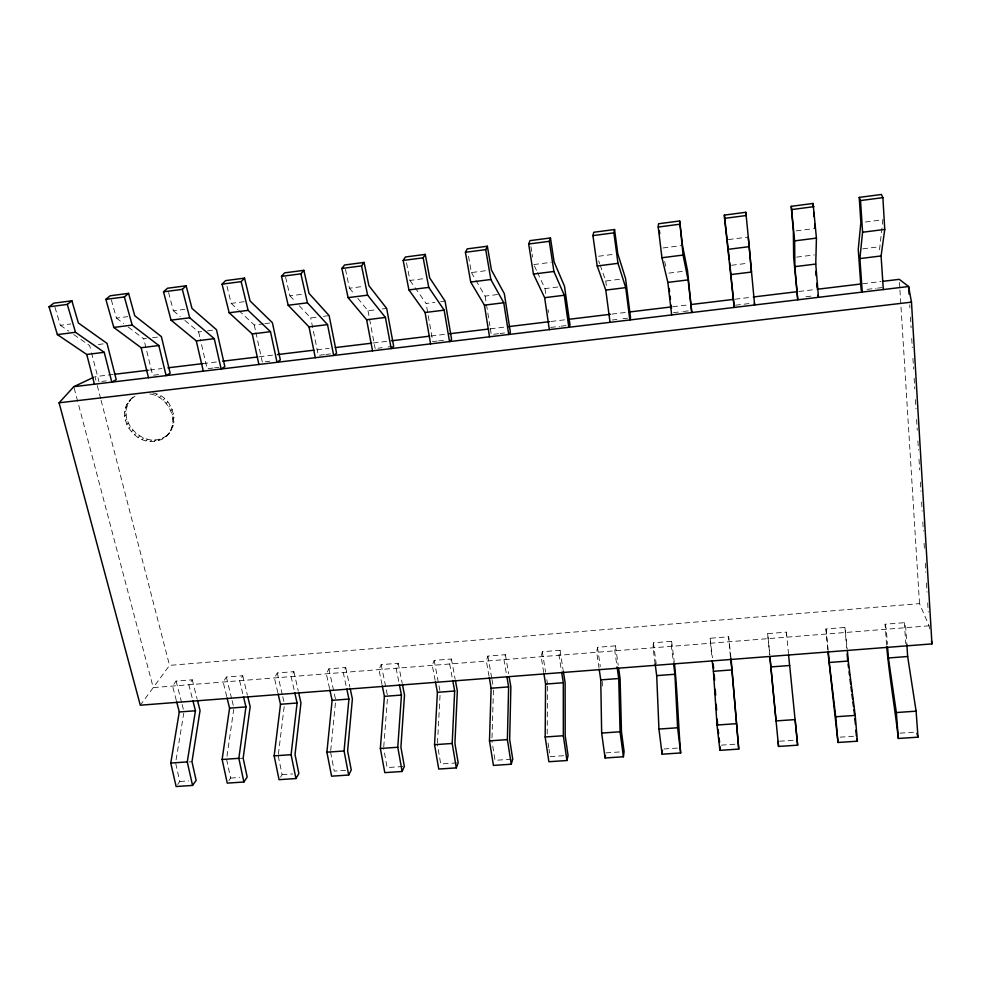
<?xml version="1.0" encoding="UTF-8"?>
<svg xmlns="http://www.w3.org/2000/svg" width="981" height="981" viewBox="0 0 981 981"><rect width="100%" height="100%" fill="white"/><g stroke="black" fill="none" stroke-linecap="round" stroke-linejoin="round"><path stroke-width="0.74" stroke-dasharray="4.91 3.68" d="M730.98 657.932L728.613 636.779L710.134 638.263L711.863 658.018M547.202 733.972L547.508 685.609M152.705 392.94C178.334 396.471 182.159 438.335 154.495 441.217C131.748 444.908 112.962 411.603 133.355 397.035L129.014 401.106M166.893 435.368C146.083 452.02 113.98 420.947 130.608 399.807M165.409 436.753C181.963 422.97 168.07 394.914 148.327 393.81M492.008 737.835L493.455 689.717M437.477 743.144L440.126 693.763M655.149 663.916L653.027 647.803L653.42 642.8L671.642 641.341L671.372 646.344L673.432 662.494M383.743 746.897L387.495 697.761M330.72 750.551L335.563 701.746M278.396 754.205L284.306 705.646M599.048 668.269L596.706 652.291L597.49 647.288L615.467 645.854L614.793 650.844L616.865 665.412M879.503 249.799L882.9 219.769L863.807 222.209M226.991 756.29L233.699 709.484M176.077 759.858L183.754 713.273M543.707 672.561L541.144 656.706L542.309 651.715L560.041 650.293L558.998 655.296L561.488 671.176M489.004 676.167L486.355 661.071L487.876 656.081L505.374 654.683L503.964 659.673L506.417 674.008M435.135 680.348L432.29 665.376L434.178 660.385L451.432 659.011L449.666 663.99L452.449 678.999M381.989 684.48L378.96 669.618L381.192 664.64L398.212 663.279L396.103 668.257L399.071 683.144M329.542 688.552L326.33 673.812L328.905 668.834L345.704 667.485L343.252 672.463L346.403 687.24M277.795 692.574L274.41 677.945L277.292 672.966L293.883 671.642L291.099 676.608L294.435 691.274M280.578 777.148L282.099 774.622L278.212 755.726M226.721 696.535L223.165 682.016L226.366 677.062L242.736 675.75L239.634 680.716L243.141 695.259M228.929 780.594L230.621 778.08L226.562 759.319M176.31 700.459L172.582 686.05L176.102 681.084L192.264 679.796L188.843 684.75L192.509 699.195M929.547 628.846L929.068 625.829L919.516 603.634L169.541 665.376L140.308 705.204M177.598 784.506L179.805 781.489L175.587 762.862M170.363 430.794L171.847 429.408M162.135 438.899L163.631 437.514M168.18 434.019L169.664 432.646M158.456 440.408L159.964 439.01M171.896 427.14L173.367 425.779M154.495 441.217L156.004 439.819M172.717 423.203L174.201 421.842M150.351 441.315L151.883 439.917M172.815 419.083L174.287 417.734M146.169 440.69L147.702 439.292M172.178 414.902L173.649 413.565M142.049 439.378L143.606 437.98M170.817 410.806L172.3 409.482M138.137 437.403L139.694 436.018M168.769 406.907L170.265 405.582M134.544 434.828L136.114 433.443M166.12 403.326L167.616 402.014M131.368 431.738L132.95 430.365M162.92 400.174L164.428 398.875M128.707 428.207L130.301 426.845M126.647 424.356L128.241 423.007M159.29 397.563L160.81 396.263M155.329 395.551L156.85 394.264M125.261 420.297L126.856 418.948M124.575 416.14L126.169 414.804M124.612 412.02L126.218 410.696M125.384 408.071L126.99 406.747M126.868 404.393L128.462 403.081M131.761 398.323L135.035 396.128M54.997 307.323L60.344 325.3L70.865 323.951M111.356 299.953L116.457 318.102L127.726 316.655M168.573 292.473L173.416 310.793L184.845 309.322M227.003 286.305L231.222 303.374L244.269 301.694M285.606 277.169L289.898 295.845L303.141 294.141M345.471 269.346L349.481 288.206L364.417 286.28M406.539 262.859L409.96 280.443L425.141 278.494M468.513 256.286L471.395 272.559L487.128 270.535M533.774 264.551L551.212 262.319M598.606 256.237L614.854 254.153M662.997 247.972L680.998 245.667M728.319 239.597L746.811 237.218M796.241 230.878L813.58 228.659M98.37 344.503L107.052 343.411M128.327 327.114L143.766 338.825L146.696 338.457M152.57 337.722L161.387 336.618M184.869 320.407L198.616 331.958L201.596 331.59M207.555 330.842L216.494 329.726M238.898 310.585L254.263 324.993L263.337 323.865M264.845 323.669L272.399 322.724M299.266 305.778L310.719 317.93L317.795 317.047M323.46 316.336L329.125 315.624M357.807 298.359L367.998 310.756L376.618 309.677M382.369 308.966L386.673 308.426M415.073 287.715L426.122 303.485L434.877 302.393M440.702 301.658L445.08 301.118M475.969 280.407L485.117 296.103L498.422 294.435M537.502 272.571L544.982 288.61L558.496 286.918M600.176 265.103L605.743 281.007L619.894 279.242M668.87 273.11L684.677 271.136M731.519 265.275L747.571 263.264M796.621 257.12L814.402 254.901M862.753 248.843L879.307 246.771M113.22 374.448L94.985 376.655L96.886 384.049M149.713 370.033L161.877 368.562M202.932 363.595L216.617 361.94M259.18 356.79L272.865 355.134M316.961 349.8L329.125 348.329M373.209 342.994L386.894 341.339M430.99 336.005L446.196 334.165M490.279 328.831L505.485 326.992M551.101 321.461L564.786 319.806M611.911 314.104L627.117 312.265M672.733 306.746L689.459 304.723M735.063 299.205L751.789 297.182M798.926 291.48L815.652 289.456M862.777 283.754L881.024 281.547M101.865 381.401L106.181 380.886M158.505 374.595L152.668 375.294L143.766 338.825M213.024 368.034L207.114 368.746L200.32 339.316M214.496 367.863L218.935 367.323M265.324 361.744L269.824 361.204M324.417 354.644L318.335 355.367L310.719 317.93M325.937 354.46L330.499 353.908M378.004 348.194L382.271 347.679M387.973 346.992L392.253 346.489M437.134 341.081L432.805 341.609L426.122 303.485M438.581 340.91L444.368 340.211M498.63 333.687L491.297 334.57L490.108 327.176M500.102 333.515L504.504 332.988M550.66 327.433L559.587 326.366M561.083 326.183L567.03 325.471M612.414 320.002L616.951 319.463M622.996 318.739L627.533 318.187M673.481 312.669L682.028 311.639M683.45 311.468L689.153 310.781M735.578 305.201L750.048 303.46M805.977 296.728L811.839 296.029M867.118 289.383L876.07 288.304M877.554 288.12L882.029 287.592M767.633 633.64L769.803 654.916L767.633 633.64L786.37 632.144L786.909 637.147M827.731 649.483L825.953 628.968L844.948 627.448L847.265 649.005M886.566 644.909L885.083 624.223L904.359 622.677L905.745 627.693L906.861 644.37M929.068 625.829L153.244 687.583L78.088 402.909M188.99 761.93L191.969 761.722M240.149 758.374L243.165 758.154M179.805 781.489L188.72 780.901M230.621 778.08L239.646 777.479M282.099 774.622L292.767 773.911M345.594 770.367L334.263 771.127L330.572 752.071M402.921 766.517L387.139 767.571L383.62 748.38M456.729 762.899L440.727 763.978L437.403 744.64M511.26 759.245L495.037 760.324L491.91 740.851M563.56 755.726L550.108 756.633L548.98 749.079M605.927 752.881L621.083 751.863M663.953 748.993L678.129 748.037M721.366 745.131L735.75 744.162M779.588 741.219L794.169 740.25M840.116 737.16L854.917 736.167M900.031 733.138L915.04 732.133M60.344 325.3L68.903 331.222M73.796 334.595L89.676 345.594L91.172 351.382M116.457 318.102L123.581 323.509M173.416 310.793L180.283 316.569M231.222 303.374L237.807 309.555M289.898 295.845L295.109 301.363M349.481 288.206L354.104 293.846M409.96 280.443L414.215 286.501M471.395 272.559L475.196 279.107M534.4 265.888L536.889 271.234M598.655 260.762L599.673 263.656M74.188 388.169L77.695 401.437M91.54 352.829L98.995 381.744M176.102 681.084L181.743 703.009M182.123 704.468L184.011 711.777M97.278 385.533L100.712 398.862M101.092 400.334L169.541 665.376M192.264 679.796L197.083 698.828M885.083 624.223L886.333 629.238L887.413 644.358M226.366 677.062L231.761 699.134M232.117 700.606L233.919 707.975M242.736 675.75L247.335 694.928M664.64 261.473L666.381 268.855M198.616 331.958L199.977 337.844M277.292 672.966L282.43 695.222M282.773 696.706L284.49 704.125M293.883 671.642L298.261 690.967M254.263 324.993L255.563 330.928M255.882 332.412L262.319 362.112M328.905 668.834L335.71 700.226M345.704 667.485L349.849 686.97M381.192 664.64L387.618 696.265M398.212 663.279L402.222 683.45M367.998 310.756L375.159 348.537M434.178 660.385L440.211 692.267M451.432 659.011L455.184 679.343M487.876 656.081L491.714 677.981M491.971 679.441L493.504 688.208M505.374 654.683L508.612 673.714M825.953 628.968L828.197 650.477M485.117 296.103L489.875 325.692M542.309 651.715L545.62 672.316M546.809 679.674L547.521 684.1M530.929 246.611L531.874 252.595M532.119 254.091L532.585 257.083M560.041 650.293L563.033 669.471M548.085 743.046L548.759 747.571M544.982 288.61L546.074 296.078M548.036 309.518L548.477 312.498M597.49 647.288L600.311 666.577M615.467 645.854L618.202 665.179M605.743 281.007L606.344 285.532M653.42 642.8L656.179 663.745M671.642 641.341L674.315 662.334M710.134 638.263L712.427 657.846M730.404 656.583L728.613 636.779M786.37 632.144L788.503 653.567M844.948 627.448L846.64 648.012M904.359 622.677L905.733 643.426M899.467 282.405L899.847 288.524M899.945 290.057L919.516 603.634M909.706 304.858L909.89 307.911M910.442 317.084L911.091 327.789M911.729 338.482L912.281 347.654M912.931 358.359L913.581 369.052M914.133 378.225L914.77 388.917M915.42 399.623L915.972 408.795M916.622 419.488L917.26 430.193M917.909 440.886L918.461 450.058M919.013 459.231L919.663 469.936M920.399 482.161L920.951 491.334M921.6 502.027L922.152 511.199M922.802 521.904L923.354 531.064M924.09 543.302L924.543 550.942M925.291 563.168L925.843 572.34M926.481 583.033L927.033 592.205M927.683 602.91L928.234 612.083M602.297 681.439L602.371 686.001"/><path stroke-width="1.47" d="M731.152 659.44L738.742 749.092L719.907 750.342L719.919 746.504M563.266 670.955L565.117 682.751L565.191 735.75L568.048 755.431L566.944 760.52L548.882 761.722L545.178 736.989L545.571 684.088L543.94 673.996M489.274 677.675L491.125 688.233L489.482 740.863L493.431 765.413L511.248 764.224L507.385 739.625L508.624 686.896L506.907 676.865M817.713 295.318L818.473 297.329L815.751 264.061L816.437 238.101L813.077 203.459L791.25 206.329L793.347 231.258L793.666 257.488L797.761 299.818L794.88 266.648L794.622 240.885L791.25 206.329M679.674 220.983L682.506 245.471L687.546 270.768L691.764 312.534L688.098 279.892L683.083 255.06L679.674 220.983L658.533 223.754L658.214 227.052L661.954 257.745L667.853 282.405L671.666 314.95M435.417 681.844L437.416 692.328L434.546 744.689L438.74 769.043L456.312 767.878L452.192 743.463L454.669 691.004L452.731 680.507M655.149 663.916L656.694 675.627L658.938 729.067L662.101 754.193L680.667 752.954C678.214 723.402 677.528 693.42 674.499 663.83M382.296 685.964L384.417 696.363L380.358 748.466L384.797 772.636L402.136 771.483L397.771 747.252L401.45 695.063L399.365 684.64M662.101 754.193L662.42 750.355M329.874 690.023L332.118 700.348L326.894 752.182L331.578 776.179L348.672 775.039L344.073 750.992L348.929 699.061L346.722 688.723M859.233 197.402L860.864 222.589L858.24 249.407L861.159 290.094L862.274 292.08L859.883 258.592L862.581 232.239L860.533 200.553L859.233 197.402L881.428 194.483L882.9 197.635L884.752 229.419L881.085 255.955L883.317 289.554M278.138 694.033L280.505 704.272L274.153 755.861L279.058 779.674L295.943 778.546L291.099 754.683L297.096 703.009L294.766 692.745M227.077 697.994L229.566 708.159L222.123 759.478L227.249 783.12L243.901 782.004L238.837 758.313L245.949 706.909L243.484 696.718M599.256 669.716L600.752 679.882L601.66 733.065L605.093 757.982L623.413 756.768L624.112 751.667L621.464 731.826L620.102 678.57L618.619 668.159M176.69 701.893L179.29 711.985L170.768 763.059L176.114 786.517L192.546 785.425L187.273 761.906L195.452 710.747L192.877 700.642M605.093 757.982L605.51 755.431M614.547 229.529L617.809 253.772L625.559 278.53L630.55 317.832L629.839 319.965L625.719 287.629L617.993 263.337L613.898 232.853L614.547 229.529L593.75 232.264L592.929 235.599L597.196 265.974L605.78 290.106L610.047 322.344M511.248 764.224L512.732 759.135L509.679 739.613L510.868 686.884L509.114 676.632M550.464 237.954L554.118 261.952L564.492 286.17L570.01 325.103L568.833 327.286L564.283 295.256L553.922 271.479L549.311 241.314L550.464 237.954L529.985 240.639L528.673 244.011L533.456 274.079L544.651 297.684L549.335 329.628M456.312 767.878L458.176 762.801L454.914 743.426L457.342 690.967L455.454 680.789M402.136 771.483L404.356 766.419L400.91 747.179L404.515 694.977L402.517 684.897M487.373 246.231L491.42 269.996L504.344 293.699L510.365 332.277L508.734 334.496L503.768 302.761L490.856 279.499L485.73 249.628L487.373 246.231L467.214 248.88L465.423 252.289L470.708 282.062L484.418 305.152L489.531 336.802M348.672 775.039L351.259 769.987L347.617 750.894L352.387 698.95L350.168 688.466M295.943 778.546L298.862 773.494L295.036 754.548L300.946 702.874L298.592 692.463M425.251 254.386L429.69 277.905L445.08 301.118L451.591 339.352L449.531 341.609L444.148 310.155L428.758 287.384L423.154 257.819L425.251 254.386L405.411 256.997L403.166 260.443L408.918 289.91L425.092 312.51L430.598 343.877M243.901 782.004L247.163 776.977L243.165 758.154L250.167 706.737L247.69 696.4M192.546 785.425L196.139 780.398L191.969 761.722L200.05 710.551L197.451 700.299M361.548 265.888L364.098 262.418L368.905 285.704L386.673 308.426L393.675 346.318L391.186 348.611L385.41 317.439L367.617 295.158L361.548 265.888L341.866 268.463L348.083 297.648L366.624 319.769L372.535 350.842M341.866 268.463L344.552 264.993L364.098 262.418M300.885 273.834L303.865 270.327L309.04 293.393L329.125 315.624L336.581 353.172L333.687 355.502L327.531 324.613L307.421 302.81L300.885 273.834L281.51 276.372L288.181 305.263L309.015 326.906L315.306 357.709M281.51 276.372L284.625 272.865L303.865 270.327M882.544 281.363L899.27 279.34L908.602 286.513L911.484 302.136L931.95 643.904L140.308 705.204L59.081 402.811L73.808 386.686L93.661 377.28M241.154 281.657L244.551 278.126L250.069 300.959L272.399 322.724L280.321 359.941L277.022 362.308L270.486 331.688L248.119 310.352L241.154 281.657L222.062 284.159L229.174 312.767L252.24 333.957L258.898 364.478M222.062 284.159L225.593 280.615L244.551 278.126M182.331 289.358L186.132 285.79L191.982 308.414L216.494 329.726L224.845 366.612L221.166 369.003L214.263 338.666L189.713 317.783L182.331 289.358L163.52 291.823L171.05 320.149L196.286 340.898L203.3 371.149M163.52 291.823L167.457 288.242L186.132 285.79M124.379 296.949L128.585 293.356L134.753 315.747L161.387 336.618L170.154 373.185L166.096 375.613L158.848 345.533L132.177 325.091L124.379 296.949L105.862 299.364L113.796 327.433L141.129 347.728L148.487 377.734M105.862 299.364L110.179 295.772L128.585 293.356M67.297 304.417L71.883 300.799L78.37 322.982L107.052 343.411L116.236 379.672L111.809 382.124L104.219 352.314L75.5 332.301L67.297 304.417L49.05 306.808L57.376 334.595L86.757 354.472L104.219 352.314M49.05 306.808L53.759 303.178L71.883 300.799M724.567 218.358L724.358 215.109L745.842 212.288L746.21 215.526L724.567 218.358L734.229 307.445L729.692 262.43M403.166 260.443L423.154 257.819M465.423 252.289L485.73 249.628M528.673 244.011L549.311 241.314M592.929 235.599L613.898 232.853M658.214 227.052L679.514 224.257M791.998 209.529L813.997 206.648M860.533 200.553L882.9 197.635M57.376 334.595L75.5 332.301M113.796 327.433L132.177 325.091M171.05 320.149L189.713 317.783M229.174 312.767L248.119 310.352M288.181 305.263L307.421 302.81M348.083 297.648L367.617 295.158M408.918 289.91L428.758 287.384M470.708 282.062L490.856 279.499M533.456 274.079L553.922 271.479M597.196 265.974L617.993 263.337M661.954 257.745L683.083 255.06M727.755 249.382L749.226 246.648L745.842 212.288M794.622 240.885L816.437 238.101M862.581 232.239L884.752 229.419M141.129 347.728L158.848 345.533M196.286 340.898L214.263 338.666M252.24 333.957L270.486 331.688M309.015 326.906L327.531 324.613M366.624 319.769L385.41 317.439M425.092 312.51L444.148 310.155M484.418 305.152L503.768 302.761M544.651 297.684L564.283 295.256M605.78 290.106L625.719 287.629M667.853 282.405L688.098 279.892M730.882 274.594L751.434 272.044L749.226 246.648M794.88 266.648L815.751 264.061M859.883 258.592L881.085 255.955M114.74 374.264L148.192 370.217M167.959 367.826L202.932 363.595M222.699 361.204L257.66 356.974M277.427 354.582L313.92 350.168M335.208 347.593L371.689 343.178M391.456 340.787L429.47 336.189M449.237 333.798L488.759 329.015M508.526 326.624L549.581 321.645M567.827 319.438L610.39 314.288M628.637 312.081L671.212 306.93M690.98 304.539L733.543 299.389M753.31 296.998L797.406 291.664M817.173 289.272L861.257 283.938M73.808 386.686L908.602 286.513L909.056 294.153M59.081 402.811L911.484 302.136M179.29 711.985L195.452 710.747M229.566 708.159L245.949 706.909M280.505 704.272L297.096 703.009M332.118 700.348L348.929 699.061M384.417 696.363L401.45 695.063M437.416 692.328L454.669 691.004M491.125 688.233L508.624 686.896M545.571 684.088L563.302 682.739L563.327 735.725L566.944 760.52M600.752 679.882L618.729 678.521L620.066 731.777L623.413 756.768M656.694 675.627L674.916 674.241L677.601 727.767L680.667 752.954M712.206 660.973L713.42 671.298L731.9 669.9L738.742 749.092M770.931 666.921L789.668 665.498L797.639 745.168L778.534 746.443L769.864 656.51L776.069 721.072M828.332 651.985L829.239 662.482L848.246 661.035L855.199 715.407L857.382 741.195L838.007 742.482L827.989 652.414M887.633 647.386L888.394 657.981L907.658 656.51L916.107 711.164L917.995 737.172L898.326 738.472C894.88 707.841 889.46 677.172 886.677 646.393M170.768 763.059L187.273 761.906M222.123 759.478L238.837 758.313M274.153 755.861L291.099 754.683M326.894 752.182L344.073 750.992M380.358 748.466L397.771 747.252M434.546 744.689L452.192 743.463M489.482 740.863L507.385 739.625M545.178 736.989L563.327 735.725M601.66 733.065L620.066 731.777M658.938 729.067L677.601 727.767M713.42 671.298L717.025 725.033L735.958 723.708M775.946 720.925L795.15 719.588L797.639 745.168M829.239 662.482L835.714 716.768L855.199 715.407M888.394 657.981L896.352 712.549L916.107 711.164M916.904 733.31L917.995 737.172M86.757 354.472L94.446 384.209M856.891 738.632L857.382 741.195M931.472 640.9L931.95 643.904M561.721 672.623L563.302 682.739M617.074 666.872L618.729 678.521M848.099 664.26L848.491 667.276M849.068 671.813L849.448 674.83M850.024 679.355L850.601 683.892M850.993 686.908L851.569 691.446M851.949 694.462L852.538 698.987M852.918 702.016L853.495 706.541M853.875 709.557L854.463 714.094M673.616 663.965L674.916 674.241M754.377 302.933L754.634 304.993L748.233 237.046M729.324 259.413L724.358 215.109M659.404 230.94L659.759 233.809M669.214 288.5L669.569 291.541M670.109 296.103L670.464 299.144M671.176 305.226L671.531 308.267M713.138 663.879L713.665 668.404M718.129 729.447L718.619 733.751M719.11 738.055L719.6 742.359M717.025 725.033L719.907 750.342M730.563 658.055L731.9 669.9M788.589 655.001L789.631 665.658M835.714 716.768L838.007 742.482M854.905 718.521L855.395 724.37M855.898 730.22L856.388 736.069M847.388 650.501L848.246 661.035M815.751 271.369L816.118 275.857M816.732 283.35L817.099 287.838M847.118 653.886L847.596 659.772M778.129 741.317L778.534 746.443M813.077 203.459L813.31 206.402M813.764 212.288L814.107 216.703M814.684 224.06L815.027 228.475M896.352 712.549L898.326 738.472M714.217 674.401L714.622 680.373M715.223 689.324L715.627 695.296M716.228 704.248L716.633 710.219M717.234 719.171L717.638 725.143M906.861 644.37L907.658 656.51"/></g></svg>
